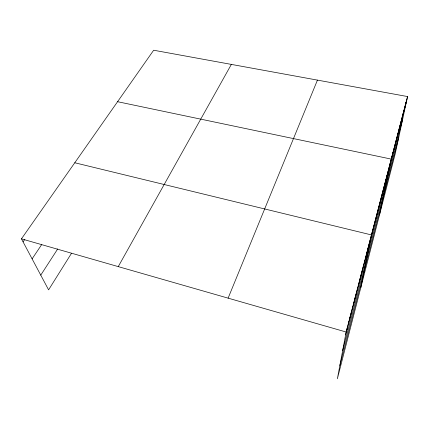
<?xml version="1.0" encoding="UTF-8"?>
<svg xmlns="http://www.w3.org/2000/svg" width="429" height="429" viewBox="0 0 429 429"><rect width="100%" height="100%" fill="white"/><g stroke="black" fill="none" stroke-linecap="round" stroke-linejoin="round"><path stroke-width="0.64" d="M407.55 96.557L346.139 332.014L337.371 378.775L395.195 153.904L407.55 96.557L153.662 50.225L21.45 238.835L48.59 289.854L71.412 253.426M346.943 329.703L347.485 326.85M348.268 324.619L348.815 321.75M349.576 319.6L350.128 316.704M350.874 314.634L351.431 311.722M352.15 309.722L352.713 306.794M353.416 304.869L353.984 301.919M354.665 300.069L355.244 297.104M355.904 295.324L356.483 292.337M357.126 290.626L357.711 287.628M358.338 285.987L358.928 282.968M359.534 281.392L360.129 278.362M360.719 276.85L361.32 273.804M361.888 272.361L362.494 269.299M363.047 267.916L363.658 264.838M364.194 263.519L364.806 260.43M365.326 259.17L365.948 256.065M366.446 254.864L367.074 251.748M367.556 250.606L368.184 247.479M368.656 246.391L369.289 243.254M369.744 242.219L370.377 239.071M360.751 287.854L371.46 234.931L74.775 162.763M371.852 234.127L372.495 230.958M372.876 230.201L373.52 227.021M373.89 226.319L374.538 223.123M374.892 222.469L375.541 219.267M375.884 218.661L376.539 215.449M376.866 214.886L377.525 211.669M377.842 211.148L378.501 207.92M378.807 207.448L379.472 204.215M379.762 203.786L380.426 200.541M380.705 200.155L381.376 196.906M381.644 196.557L382.314 193.302M382.571 192.996L383.247 189.736M383.488 189.473L384.169 186.202M384.4 185.977L385.081 182.7M385.301 182.513L385.987 179.231M386.197 179.086L386.883 175.799M387.081 175.686L387.768 172.394M387.961 172.324L388.647 169.026M388.83 168.988L389.521 165.685M389.688 165.685L390.385 162.377M379.461 215.09L391.237 159.095L117.578 101.7M391.387 159.164L392.085 155.845M392.224 155.947L392.926 152.627M393.055 152.762L393.758 149.437M393.881 149.603L394.583 146.273M394.696 146.471L395.399 143.141M395.506 143.366L396.208 140.036M396.305 140.294L397.013 136.958M397.098 137.248L397.812 133.907M397.887 134.223L398.6 130.883M398.67 131.231L399.378 127.885M399.442 128.26L400.155 124.909M400.209 125.316L400.922 121.965M400.97 122.399L401.683 119.042M401.721 119.503L402.44 116.152M402.472 116.634L403.19 113.277M403.212 113.792L403.93 110.43M403.946 110.972L404.665 107.609M404.676 108.172L405.4 104.815M405.4 105.4L406.118 102.038M406.113 102.649L406.837 99.287M339.87 365.444L398.804 137.167M342.658 350.557L402.751 118.849M345.608 334.84L406.826 99.925M228.115 298.144L317.439 80.116M118.254 266.618L231.349 64.404M40.76 275.134L57.733 248.9M32.105 258.864L41.731 244.509M23.064 241.876L24.796 239.387M21.45 238.835L346.139 332.014"/></g></svg>
